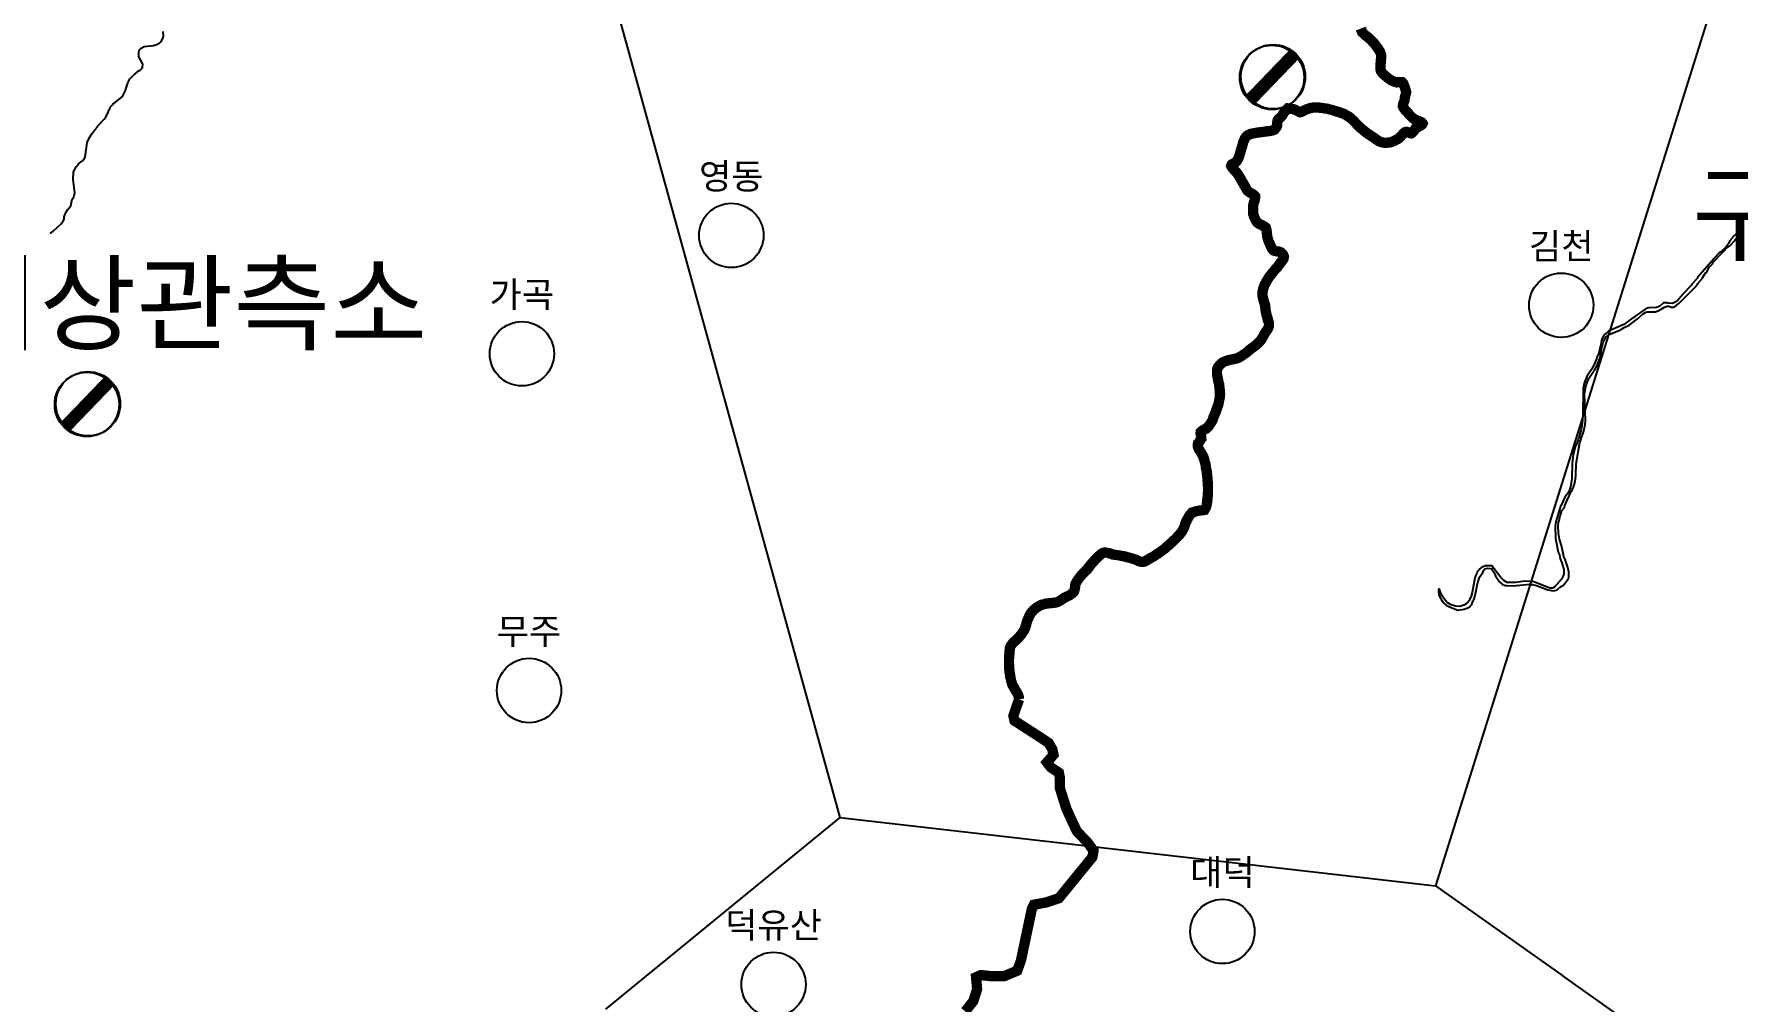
# Model space of a CAD drawing. Header units: millimetres. Extents: x -954552 to 1497340, y -301250 to 736091.
# Drawn here: x 241017 to 307207, y 266656 to 304257 of the extents above; entities that cross this region are included whole.
import ezdxf
from ezdxf.enums import TextEntityAlignment as Align

# ---------------------------------------------------------------- set-up
doc = ezdxf.new("R2010")
doc.units = ezdxf.units.MM
for name, color, linetype in [('2411', 7, 'Continuous'), ('AWS', 4, 'Continuous'), ('AWS명', 2, 'Continuous'), ('EL', 2, 'Continuous'), ('MAIN-RIVER', 5, 'Continuous'), ('Point', 1, 'Continuous'), ('관측소명', 3, 'Continuous'), ('기상청', 1, 'Continuous'), ('티센', 6, 'Continuous')]:
    doc.layers.add(name, color=color, linetype=linetype)
doc.styles.get("Standard").update_dxf_attribs({"font": ''})
doc.styles.get('Standard').set_extended_font_data('Gulim')

# ---------------------------------------------------------------- blocks, each defined once
blk = doc.blocks.new('관측소(기상청)')
at = {"layer": '기상청', "const_width": 500}
blk.add_lwpolyline([(821, 874), (-914, -926)], dxfattribs=at)
at = {"layer": '기상청'}
blk.add_circle((-46, -26), 1250, dxfattribs=at)

msp = doc.modelspace()

# ---------------------------------------------------------------- linework, layer by layer
at = {"layer": '2411', "const_width": 400}
for points in [[(292550, 304470), (292570, 304420), (292590, 304370), (292600, 304370), (292620, 304330), (292650, 304290), (292680, 304260), (292720, 304220), (292760, 304190), (292800, 304160), (292840, 304130), (292880, 304090), (292920, 304060), (292950, 304030), (292950, 304030), (292990, 303990), (293020, 303950), (293050, 303920), (293090, 303880), (293120, 303840), (293150, 303800), (293170, 303770), (293200, 303730), (293230, 303690), (293260, 303640), (293290, 303600), (293310, 303560), (293330, 303510), (293340, 303470), (293350, 303430), (293350, 303380), (293350, 303330), (293340, 303280), (293340, 303230), (293330, 303180), (293330, 303130), (293320, 303100), (293320, 303040), (293320, 302990), (293320, 302940), (293320, 302890), (293330, 302840), (293340, 302830), (293360, 302790), (293390, 302750), (293420, 302710), (293460, 302680), (293500, 302640), (293530, 302620), (293570, 302580), (293610, 302550), (293610, 302550), (293650, 302520), (293690, 302490), (293740, 302460), (293780, 302440), (293830, 302420), (293880, 302400), (293920, 302390), (293960, 302380), (294010, 302390), (294060, 302390), (294110, 302390), (294160, 302390), (294170, 302380), (294200, 302350), (294220, 302300), (294240, 302250), (294250, 302230), (294270, 302180), (294280, 302130), (294300, 302080), (294310, 302040), (294320, 301990), (294320, 301990), (294270, 301800), (294260, 301750), (294260, 301700), (294250, 301670), (294230, 301620), (294210, 301570), (294200, 301520), (294190, 301470), (294190, 301440), (294210, 301400), (294240, 301360), (294270, 301320), (294310, 301280), (294330, 301260), (294370, 301220), (294400, 301180), (294430, 301140), (294460, 301110), (294500, 301070), (294540, 301030), (294570, 301000), (294610, 300970), (294650, 300940), (294660, 300940), (294710, 300910), (294770, 300890), (294830, 300870), (294880, 300850), (294920, 300830), (294950, 300800), (294960, 300780), (294950, 300760), (294920, 300730), (294880, 300700), (294830, 300680), (294830, 300680), (294780, 300650), (294730, 300610), (294680, 300590), (294650, 300540), (294620, 300500), (294590, 300460), (294550, 300420), (294520, 300400), (294470, 300410), (294420, 300430), (294370, 300450), (294320, 300460), (294280, 300450), (294240, 300420), (294200, 300390), (294170, 300350), (294130, 300310), (294100, 300270), (294060, 300230), (294050, 300220), (294010, 300190), (293970, 300170), (293920, 300140), (293880, 300120), (293830, 300100), (293780, 300080), (293740, 300060), (293690, 300050), (293640, 300040), (293600, 300040), (293550, 300030), (293500, 300030), (293450, 300040), (293440, 300040), (293390, 300050), (293340, 300060), (293340, 300060), (293300, 300080), (293250, 300100), (293210, 300130), (293160, 300160), (293120, 300190), (293080, 300220), (293040, 300250), (293020, 300260), (292970, 300290), (292930, 300320), (292890, 300350), (292850, 300370), (292810, 300400), (292770, 300430), (292730, 300460), (292690, 300490), (292650, 300530), (292610, 300560), (292570, 300590), (292530, 300620), (292510, 300640), (292480, 300680), (292440, 300710), (292400, 300750), (292370, 300790), (292350, 300810), (292310, 300850), (292280, 300890), (292240, 300920), (292200, 300960), (292170, 300990), (292130, 301020), (292090, 301050), (292060, 301060), (292020, 301090), (291980, 301110), (291980, 301110), (291930, 301140), (291890, 301160), (291840, 301180), (291790, 301190), (291750, 301210), (291700, 301230), (291650, 301240), (291630, 301250), (291580, 301260), (291530, 301280), (291490, 301290), (291440, 301310), (291390, 301320), (291340, 301330), (291290, 301350), (291240, 301360), (291190, 301370), (291140, 301370), (291090, 301380), (291040, 301390), (290990, 301390), (290940, 301400), (290890, 301400), (290840, 301400), (290790, 301400), (290740, 301400), (290690, 301400), (290640, 301390), (290630, 301390), (290580, 301380), (290540, 301360), (290490, 301350), (290440, 301330), (290400, 301310), (290350, 301290), (290320, 301270), (290320, 301270), (290280, 301250), (290240, 301230), (290200, 301220), (290200, 301220), (289945, 301341), (289723, 301372), (289580, 301230), (289560, 301190), (289530, 301140), (289510, 301100), (289480, 301060), (289470, 301050), (289430, 301020), (289390, 300980), (289350, 300950), (289330, 300920), (289320, 300880), (289310, 300830), (289310, 300770), (289310, 300720), (289300, 300680), (289280, 300640), (289250, 300600), (289240, 300590), (289210, 300550), (289170, 300530), (289120, 300510), (289070, 300500), (289020, 300490), (288970, 300480), (288910, 300480), (288880, 300470), (288830, 300470), (288780, 300460), (288730, 300450), (288680, 300450), (288630, 300440), (288580, 300430), (288530, 300430), (288490, 300420), (288440, 300410), (288380, 300400), (288380, 300400), (288330, 300390), (288280, 300380), (288240, 300360), (288190, 300340), (288150, 300320), (288140, 300310), (288100, 300270), (288080, 300240), (288050, 300200), (288030, 300150), (288010, 300110), (287990, 300060), (287980, 300010), (287960, 299950), (287950, 299900), (287930, 299850), (287930, 299840), (287910, 299790), (287900, 299740), (287880, 299690), (287870, 299630), (287850, 299580), (287840, 299530), (287820, 299480), (287800, 299430), (287780, 299390), (287750, 299340), (287720, 299310), (287690, 299270), (287650, 299240), (287620, 299230), (287570, 299210), (287550, 299200), (287530, 299170), (287520, 299140), (287540, 299100), (287540, 299100), (287570, 299060), (287610, 299010), (287650, 298960), (287700, 298910), (287750, 298860), (287770, 298830), (287800, 298790), (287820, 298750), (287850, 298700), (287870, 298660), (287900, 298620), (287920, 298570), (287950, 298530), (287970, 298490), (288000, 298450), (288010, 298430), (288030, 298380), (288060, 298340), (288080, 298290), (288110, 298250), (288130, 298210), (288160, 298170), (288180, 298150), (288220, 298120), (288270, 298090), (288320, 298060), (288360, 298040), (288400, 298010), (288430, 297980), (288450, 297960), (288450, 297920), (288450, 297880), (288440, 297830), (288430, 297780), (288410, 297730), (288390, 297670), (288390, 297670), (288380, 297620), (288380, 297610), (288370, 297560), (288370, 297510), (288370, 297460), (288370, 297410), (288370, 297360), (288380, 297310), (288380, 297260), (288400, 297210), (288400, 297190), (288420, 297140), (288440, 297100), (288460, 297050), (288480, 297010), (288510, 296970), (288530, 296940), (288570, 296910), (288610, 296880), (288660, 296860), (288710, 296840), (288750, 296810), (288800, 296790), (288840, 296760), (288870, 296730), (288880, 296690), (288900, 296640), (288900, 296590), (288910, 296540), (288910, 296490), (288920, 296440), (288920, 296390), (288930, 296350), (288950, 296300), (288960, 296250), (288980, 296200), (288980, 296200), (289000, 296150), (289020, 296110), (289040, 296060), (289050, 296040), (289070, 296000), (289090, 295950), (289120, 295910), (289150, 295870), (289170, 295850), (289220, 295830), (289270, 295820), (289320, 295810), (289370, 295810), (289420, 295790), (289450, 295780), (289490, 295740), (289530, 295700), (289550, 295660), (289570, 295610), (289560, 295560), (289550, 295520), (289520, 295480), (289490, 295430), (289450, 295390), (289440, 295370), (289410, 295330), (289380, 295290), (289350, 295250), (289320, 295210), (289290, 295170), (289250, 295140), (289220, 295100), (289190, 295060), (289160, 295030), (289160, 295030), (289020, 294850), (288990, 294810), (288960, 294770), (288940, 294730), (288910, 294680), (288890, 294640), (288880, 294630), (288860, 294580), (288830, 294540), (288810, 294490), (288790, 294440), (288780, 294390), (288760, 294350), (288750, 294300), (288740, 294250), (288740, 294200), (288740, 294180), (288740, 294130), (288740, 294080), (288750, 294030), (288760, 293990), (288770, 293940), (288790, 293890), (288800, 293840), (288810, 293810), (288830, 293760), (288840, 293710), (288840, 293660), (288850, 293610), (288850, 293560), (288860, 293510), (288870, 293460), (288880, 293420), (288890, 293370), (288900, 293320), (288900, 293320), (288920, 293270), (288930, 293220), (288940, 293170), (288950, 293160), (288960, 293110), (288980, 293060), (288990, 293010), (288990, 292960), (288990, 292930), (288980, 292890), (288960, 292840), (288940, 292800), (288910, 292750), (288880, 292710), (288850, 292670), (288840, 292650), (288810, 292610), (288790, 292560), (288770, 292520), (288740, 292470), (288720, 292440), (288700, 292400), (288670, 292360), (288630, 292320), (288600, 292290), (288570, 292250), (288530, 292220), (288490, 292180), (288450, 292150), (288410, 292120), (288370, 292090), (288330, 292060), (288290, 292030), (288260, 292010), (288220, 291970), (288180, 291940), (288180, 291940), (288150, 291910), (288110, 291880), (288070, 291850), (288020, 291820), (287980, 291790), (287940, 291760), (287900, 291740), (287860, 291710), (287810, 291690), (287770, 291670), (287720, 291650), (287670, 291640), (287620, 291630), (287570, 291620), (287520, 291610), (287470, 291600), (287420, 291590), (287370, 291570), (287320, 291560), (287280, 291540), (287230, 291520), (287190, 291500), (287150, 291470), (287120, 291440), (287080, 291400), (287050, 291370), (287020, 291330), (287010, 291320), (286990, 291280), (286980, 291230), (286970, 291190), (286970, 291140), (286970, 291090), (286970, 291040), (286980, 290990), (286990, 290940), (286990, 290940), (287000, 290890), (287010, 290830), (287020, 290780), (287030, 290730), (287050, 290670), (287060, 290620), (287060, 290570), (287070, 290520), (287070, 290470), (287080, 290420), (287080, 290370), (287080, 290320), (287090, 290270), (287080, 290220), (287080, 290200), (287080, 290150), (287070, 290100), (287060, 290050), (287050, 290000), (287040, 289950), (287030, 289900), (287020, 289850), (287000, 289810), (286980, 289760), (286970, 289710), (286950, 289660), (286940, 289650), (286930, 289600), (286910, 289550), (286890, 289510), (286870, 289460), (286850, 289410), (286830, 289370), (286820, 289320), (286800, 289270), (286780, 289230), (286780, 289230), (286760, 289200), (286740, 289160), (286710, 289120), (286680, 289070), (286650, 289030), (286620, 289000), (286580, 288960), (286550, 288930), (286500, 288910), (286460, 288880), (286410, 288860), (286370, 288830), (286340, 288800), (286340, 288790), (286330, 288750), (286340, 288700), (286350, 288650), (286350, 288600), (286360, 288540), (286350, 288530), (286330, 288490), (286300, 288440), (286270, 288400), (286240, 288360), (286230, 288350), (286220, 288300), (286220, 288260), (286230, 288210), (286250, 288170), (286270, 288120), (286300, 288080), (286330, 288030), (286360, 287980), (286390, 287930), (286410, 287890), (286440, 287840), (286440, 287840), (286450, 287790), (286470, 287750), (286480, 287700), (286490, 287650), (286510, 287600), (286520, 287550), (286530, 287500), (286540, 287450), (286540, 287400), (286550, 287360), (286560, 287320), (286570, 287270), (286570, 287220), (286580, 287170), (286590, 287120), (286590, 287070), (286600, 287020), (286600, 286970), (286600, 286920), (286610, 286870), (286610, 286830), (286610, 286780), (286610, 286730), (286620, 286680), (286620, 286630), (286620, 286580), (286620, 286530), (286620, 286480), (286620, 286430), (286610, 286380), (286610, 286330), (286610, 286300), (286600, 286250), (286600, 286200), (286600, 286190), (286590, 286140), (286590, 286140), (286590, 286090), (286580, 286040), (286570, 285990), (286560, 285940), (286550, 285920), (286540, 285870), (286510, 285820), (286490, 285780), (286480, 285780), (286440, 285760), (286390, 285760), (286330, 285750), (286310, 285750), (286260, 285740), (286220, 285730), (286170, 285720), (286140, 285710), (286100, 285700), (286050, 285680), (286000, 285670), (286000, 285670), (285890, 285540), (285870, 285500), (285840, 285450), (285820, 285410), (285800, 285370), (285770, 285320), (285770, 285300), (285750, 285260), (285730, 285210), (285720, 285160), (285700, 285110), (285680, 285070), (285670, 285040), (285640, 284990), (285620, 284950), (285590, 284910), (285560, 284870), (285530, 284830), (285490, 284790), (285460, 284760), (285420, 284720), (285390, 284680), (285360, 284650), (285320, 284610), (285280, 284580), (285250, 284540), (285210, 284510), (285190, 284490), (285150, 284460), (285120, 284420), (285080, 284390), (285040, 284360), (285000, 284320), (284970, 284290), (284930, 284260), (284930, 284260), (284890, 284230), (284850, 284200), (284810, 284170), (284770, 284140), (284730, 284110), (284690, 284080), (284640, 284060), (284600, 284030), (284560, 284000), (284520, 283970), (284480, 283950), (284430, 283920), (284390, 283900), (284360, 283890), (284320, 283860), (284270, 283830), (284230, 283800), (284180, 283780), (284140, 283760), (284090, 283750), (284060, 283750), (284010, 283760), (283960, 283770), (283920, 283790), (283870, 283810), (283830, 283830), (283780, 283850), (283740, 283860), (283690, 283880), (283640, 283890), (283590, 283910), (283540, 283920), (283500, 283930), (283450, 283940), (283400, 283960), (283350, 283970), (283350, 283970), (283330, 283970), (283280, 283980), (283230, 283990), (283180, 284000), (283130, 284010), (283080, 284020), (283030, 284020), (282980, 284030), (282930, 284040), (282920, 284040), (282870, 284060), (282820, 284080), (282770, 284090), (282720, 284100), (282670, 284110), (282620, 284120), (282580, 284110), (282540, 284100), (282500, 284080), (282460, 284050), (282420, 284010), (282380, 283980), (282340, 283940), (282320, 283920), (282280, 283880), (282250, 283850), (282210, 283810), (282180, 283770), (282150, 283740), (282110, 283700), (282080, 283660), (282050, 283620), (282020, 283580), (281990, 283540), (281960, 283500), (281950, 283500), (281950, 283500), (281920, 283460), (281880, 283420), (281850, 283390), (281810, 283350), (281780, 283320), (281740, 283280), (281710, 283240), (281680, 283200), (281650, 283170), (281630, 283140), (281600, 283100), (281570, 283060), (281540, 283020), (281520, 282980), (281490, 282930), (281470, 282890), (281460, 282840), (281460, 282790), (281450, 282740), (281440, 282690), (281430, 282640), (281420, 282610), (281390, 282570), (281360, 282540), (281320, 282510), (281280, 282480), (281240, 282450), (281190, 282430), (281140, 282410), (281090, 282380), (281040, 282360), (281000, 282330), (280960, 282300), (280920, 282270), (280870, 282240), (280830, 282220), (280830, 282220), (280790, 282200), (280740, 282180), (280730, 282180), (280680, 282170), (280630, 282160), (280580, 282160), (280530, 282150), (280480, 282150), (280470, 282150), (280420, 282140), (280360, 282130), (280320, 282130), (280270, 282110), (280220, 282100), (280170, 282090), (280120, 282070), (280090, 282050), (280040, 282030), (280000, 282000), (279960, 281980), (279920, 281950), (279880, 281910), (279840, 281880), (279810, 281840), (279770, 281800), (279740, 281760), (279720, 281720), (279690, 281680), (279670, 281630), (279650, 281590), (279630, 281540), (279610, 281490), (279600, 281460), (279580, 281410), (279570, 281370), (279560, 281320), (279560, 281320), (279540, 281270), (279530, 281220), (279510, 281170), (279490, 281120), (279470, 281080), (279440, 281040), (279410, 281000), (279380, 280950), (279350, 280910), (279320, 280880), (279290, 280840), (279250, 280800), (279220, 280760), (279180, 280730), (279140, 280690), (279100, 280660), (279060, 280620), (279030, 280590), (279000, 280550), (278970, 280510), (278950, 280480), (278940, 280440), (278920, 280390), (278920, 280340), (278910, 280290), (278910, 280240), (278910, 280190), (278900, 280140), (278900, 280090), (278900, 280040), (278890, 279990), (278890, 279940), (278890, 279890), (278890, 279840), (278890, 279790), (278890, 279740), (278890, 279740), (278900, 279720), (278900, 279670), (278900, 279620), (278900, 279570), (278910, 279520), (278910, 279470), (278920, 279420), (278930, 279370), (278940, 279330), (278940, 279280), (278950, 279250), (278960, 279200), (278970, 279150), (278980, 279100), (279000, 279050), (279010, 279000), (279020, 278980), (279040, 278940), (279070, 278890), (279100, 278850), (279120, 278810), (279132, 278779), (279228, 278625), (279267, 278522), (279283, 278412), (279283, 278412)], [(277189, 266291), (277505, 266690), (277652, 267153), (277610, 267615), (277799, 267699), (278199, 267657), (278703, 267657), (279208, 267868), (279355, 268267), (279776, 270265), (279860, 270433), (280322, 270517), (280827, 270685), (282130, 272283), (282173, 272535), (281941, 272851), (281521, 273292), (281121, 274154), (280869, 274953), (280869, 275353), (280827, 275563), (280511, 275773), (280364, 275963), (280617, 276257), (280575, 276467), (280427, 276720), (280112, 276930), (279103, 277582), (279061, 277771), (279166, 278086), (279283, 278412)]]:
    msp.add_lwpolyline(points, dxfattribs=at)
at = {"layer": 'AWS'}
for centre in [(268103, 296435), (300344, 293722), (259966, 291838), (260245, 278755), (287181, 269393), (269744, 267338)]:
    msp.add_circle(centre, 1250, dxfattribs=at)
at = {"layer": 'MAIN-RIVER'}
msp.add_lwpolyline([(241637, 296509), (241686, 296540), (241766, 296614), (242070, 296889), (242159, 297015), (242186, 297082), (242192, 297151), (242237, 297300), (242256, 297318), (242312, 297427), (242445, 297590), (242501, 297845), (242557, 297939), (242595, 298084), (242539, 298602), (242544, 298902), (242646, 299100), (242669, 299108), (242669, 299108), (242757, 299223), (242901, 299332), (242987, 299448), (243019, 299564), (243082, 300039), (243166, 300233), (243256, 300376), (243377, 300534), (243475, 300651), (243475, 300676), (243738, 300949), (243800, 301026), (243906, 301251), (243913, 301284), (243958, 301362), (243976, 301421), (244081, 301526), (244081, 301551), (244112, 301557), (244455, 301826), (244573, 302061), (244636, 302286), (244652, 302313), (244661, 302369), (244743, 302520), (244915, 302695), (244936, 302704), (244949, 302716), (245104, 302848), (245136, 302860), (245136, 302860), (245205, 302919), (245217, 302939), (245230, 302975), (245236, 303088), (245230, 303119), (245092, 303375), (245090, 303555), (245105, 303637), (245173, 303712), (245292, 303769), (245651, 303813), (245827, 303863), (245859, 303902), (245884, 303909), (245960, 303975), (246017, 304081), (246042, 304169), (246029, 304356)], dxfattribs=at)
at = {"layer": 'MAIN-RIVER', "color": 5}
msp.add_lwpolyline([(307260, 296550), (307130, 296480), (306990, 296370), (306990, 296340), (306880, 296210), (306860, 296140), (306800, 296080), (306800, 296050), (306660, 295900), (306640, 295890), (306630, 295870), (306560, 295790), (306510, 295780), (306270, 295540), (306270, 295530), (305920, 295130), (305920, 295130), (305640, 294800), (305630, 294780), (305410, 294540), (305410, 294520), (305030, 294110), (305020, 294090), (304880, 293940), (304880, 293930), (304790, 293850), (304660, 293790), (304490, 293800), (304440, 293810), (304330, 293820), (304300, 293800), (304170, 293690), (304040, 293630), (303750, 293620), (303640, 293600), (303070, 293190), (302770, 292970), (302180, 292710), (302130, 292660), (302070, 292630), (302020, 292580), (302000, 292560), (301910, 292360), (301880, 292180), (301790, 291840), (301730, 291700), (301710, 291620), (301700, 291610), (301700, 291610), (301640, 291450), (301520, 291230), (301340, 290960), (301230, 290700), (301190, 290490), (301180, 289450), (301160, 289110), (301120, 288900), (301040, 288620), (301040, 288590), (301010, 288560), (301000, 288490), (300930, 288330), (300910, 288260), (300890, 288220), (300810, 287930), (300770, 287570), (300760, 286990), (300700, 286670), (300640, 286470), (300500, 286280), (300430, 286160), (300390, 286050), (300370, 286010), (300360, 285980), (300330, 285950), (300130, 285310), (300110, 285140), (300120, 284660), (300220, 284130), (300280, 284020), (300280, 284020), (300300, 283870), (300360, 283710), (300440, 283450), (300440, 283260), (300390, 283170), (300390, 283130), (300360, 283110), (300360, 283090), (300290, 283020), (300290, 283000), (300210, 282920), (300210, 282910), (300100, 282790), (300100, 282780), (300030, 282740), (299990, 282730), (299910, 282730), (299730, 282790), (299380, 282940), (299230, 282990), (298920, 283000), (298580, 282950), (298240, 282950), (298110, 283030), (298000, 283140), (297740, 283480), (297740, 283490), (297710, 283500), (297700, 283540), (297660, 283600), (297400, 283600), (297400, 283600), (297240, 283530), (297180, 283480), (297140, 283430), (297080, 283360), (297070, 283310), (297030, 283230), (296990, 283130), (296880, 282560), (296830, 282370), (296800, 282350), (296780, 282260), (296730, 282200), (296630, 282110), (296610, 282110), (296560, 282070), (296400, 282020), (296240, 282030), (296070, 282080), (295910, 282180), (295830, 282270), (295740, 282390), (295680, 282500), (295630, 282650), (295590, 282710), (295580, 282640), (295570, 282570), (295590, 282470), (295610, 282410), (295660, 282320), (295750, 282180), (295800, 282130), (295800, 282130), (295890, 282060), (296070, 281980), (296320, 281880), (296570, 281920), (296720, 281970), (296800, 282020), (296800, 282030), (296870, 282100), (296910, 282220), (296930, 282240), (296940, 282280), (296960, 282310), (297030, 282580), (297090, 282900), (297170, 283160), (297300, 283340), (297330, 283430), (297380, 283480), (297480, 283510), (297580, 283500), (297630, 283480), (297720, 283350), (297790, 283210), (297940, 282980), (298050, 282890), (298170, 282840), (298240, 282830), (298460, 282820), (298590, 282830), (299010, 282870), (299110, 282880), (299110, 282880), (299190, 282860), (299230, 282870), (299380, 282840), (299820, 282660), (300040, 282630), (300090, 282640), (300190, 282670), (300290, 282770), (300430, 282850), (300620, 283110), (300640, 283160), (300640, 283370), (300600, 283530), (300490, 283850), (300460, 283900), (300350, 284390), (300280, 284630), (300250, 284790), (300240, 284890), (300220, 285130), (300240, 285300), (300260, 285350), (300300, 285550), (300320, 285560), (300370, 285750), (300470, 285860), (300480, 285940), (300540, 286060), (300610, 286240), (300640, 286280), (300700, 286450), (300700, 286450), (300780, 286570), (300780, 286600), (300820, 286650), (300880, 286870), (300910, 287090), (300920, 287560), (301070, 288390), (301090, 288450), (301130, 288580), (301200, 288750), (301200, 288780), (301210, 288790), (301270, 289070), (301280, 289260), (301250, 290250), (301300, 290560), (301350, 290720), (301430, 290900), (301550, 291070), (301600, 291150), (301650, 291220), (301730, 291350), (301850, 291690), (301880, 291870), (301890, 291900), (301910, 292020), (301970, 292270), (302070, 292480), (302200, 292580), (302650, 292770), (302790, 292860), (302790, 292860), (302980, 292950), (303310, 293190), (303530, 293390), (303630, 293450), (303690, 293470), (304010, 293470), (304160, 293530), (304360, 293650), (304440, 293690), (304520, 293690), (304620, 293650), (304700, 293650), (304800, 293700), (304910, 293790), (305580, 294460), (305580, 294480), (305620, 294520), (305620, 294530), (305630, 294530), (305640, 294550), (305830, 294780), (305840, 294810), (305950, 294980), (305980, 294990), (306100, 295220), (306230, 295350), (306230, 295380), (306410, 295570), (306410, 295580), (306710, 295870), (306720, 295910), (306720, 295910), (306880, 296020), (307100, 296250), (307100, 296280), (307190, 296370), (307230, 296430)], dxfattribs=at)
at = {"layer": '기상청'}
for centre in [(289151, 302602), (243113, 289894)]:
    msp.add_circle(centre, 1250, dxfattribs=at)
at = {"layer": '티센'}
for points in [[(263328, 306407), (272324, 273816)], [(306533, 306448), (295461, 271167)], [(272324, 273816), (263211, 266381)], [(272324, 273816), (295461, 271167)], [(295461, 271167), (300405, 267665)], [(307083, 262936), (300405, 267665)]]:
    msp.add_lwpolyline(points, dxfattribs=at)

# ---------------------------------------------------------------- block references
at = {"layer": 'Point'}
for p in [(289151, 302602), (243113, 289894)]:
    msp.add_blockref('관측소(기상청)', p, dxfattribs=at)

# ---------------------------------------------------------------- texts
at = {"layer": 'AWS명'}
for s, p in [('영동', (268103, 297935)), ('김천', (300344, 295222)), ('가곡', (259966, 293338)), ('무주', (260245, 280255)), ('대덕', (287181, 270893)), ('덕유산', (269744, 268838))]:
    msp.add_text(s, height=1000, dxfattribs=at).set_placement(p, align=Align.BOTTOM_CENTER)
at = {"layer": 'EL'}
for p in [(289151, 302601), (243113, 289893)]:
    msp.add_text('0.000', height=2.5, dxfattribs=at).set_placement(p, align=Align.TOP_CENTER)
at = {"layer": '관측소명'}
for s, p in [('구미기상관측소', (318600, 294860)), ('금산기상관측소', (243113, 291394))]:
    msp.add_text(s, height=3000, dxfattribs=at).set_placement(p, align=Align.BOTTOM_CENTER)

doc.saveas('drawing.dxf')
